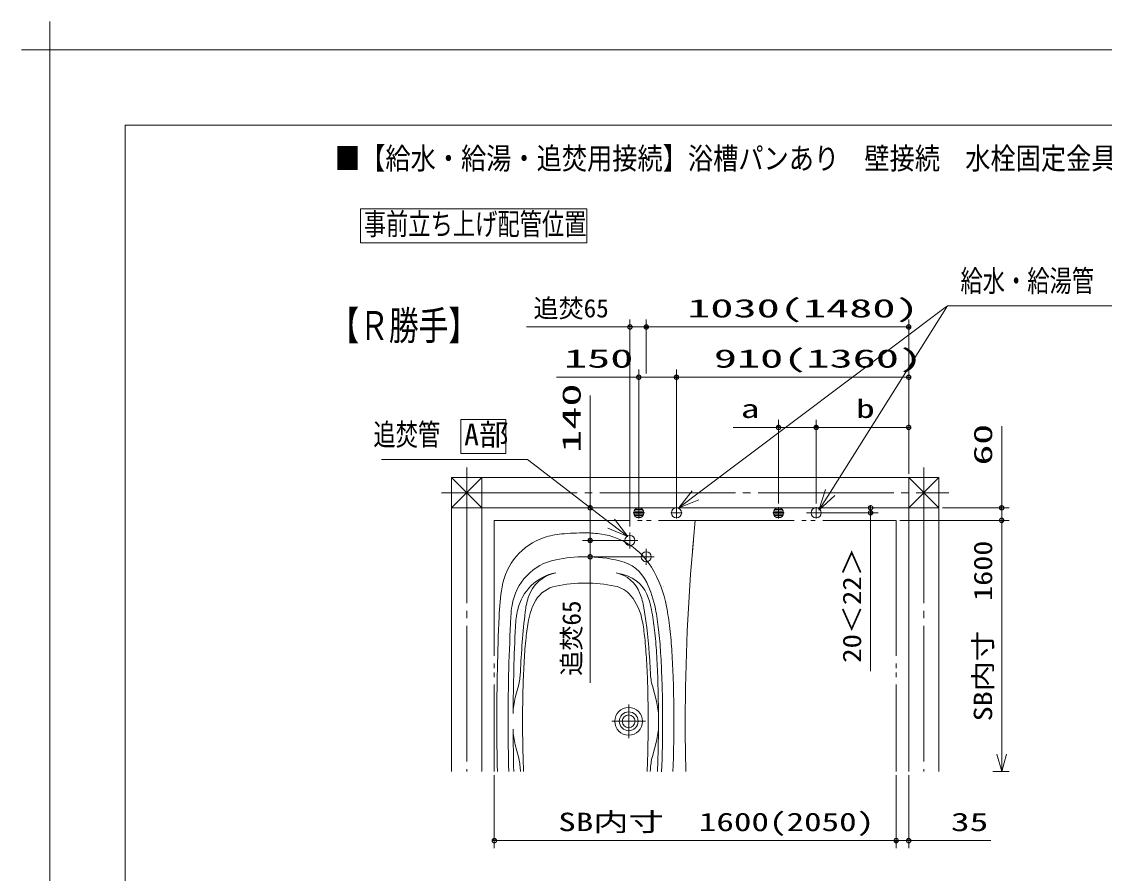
# Model space of a CAD drawing. Units: millimetres on the paper. Extents: x -305 to 305, y -152 to 152.
# Drawn here: x -304.8 to -161.1, y 39.2 to 152.3 of the extents above; entities that cross this region are included whole.
import ezdxf
from ezdxf.enums import TextEntityAlignment as Align

# ---------------------------------------------------------------- set-up
doc = ezdxf.new("R2010")
doc.units = ezdxf.units.MM
doc.linetypes.add('LONG_CHAIN', pattern=[21, 18, -1, 1, -1])
doc.linetypes.add('LONG_DOUBLE_CHAIN', pattern=[21.8, 18, -1, 0.6, -0.6, 0.6, -1])
doc.layers.add('0-0_PV', color=7, linetype='Continuous')
for name, color, linetype, lineweight in [('0-1_RV', 7, 'Continuous', 9), ('0-2_0', 7, 'Continuous', 9), ('0-3_1図面枠', 7, 'Continuous', 9), ('0-4_図面枠', 3, 'Continuous', 9), ('0-5_DEFPOINTS', 7, 'Continuous', 9)]:
    doc.layers.add(name, color=color, linetype=linetype, lineweight=lineweight)
doc.styles.add('ＭＳ ゴシック', font='')
doc.styles.get('ＭＳ ゴシック').set_extended_font_data('MS Gothic')

# ---------------------------------------------------------------- blocks, each defined once
blk = doc.blocks.new('_DOTSMALL')
at = {"layer": '0-2_0'}
for p, q in [((0.0746, 0.1), (-0.0746, 0.1)), ((0.1223, -0.0248), (-0.1223, -0.0248))]:
    blk.add_line(p, q, dxfattribs=at)
for points in [[(0.125, 0), (0.124, 0.0157), (0.1211, 0.0311), (0.1162, 0.046), (0.1095, 0.0602), (0.1011, 0.0735), (0.0911, 0.0856), (0.0797, 0.0963), (0.067, 0.1055), (0.0532, 0.1131), (0.0386, 0.1189), (0.0234, 0.1228), (0.0078, 0.1248), (-0.0078, 0.1248), (-0.0234, 0.1228), (-0.0386, 0.1189), (-0.0532, 0.1131), (-0.067, 0.1055), (-0.0797, 0.0963), (-0.0911, 0.0856), (-0.1011, 0.0735), (-0.1095, 0.0602), (-0.1162, 0.046), (-0.1211, 0.0311), (-0.124, 0.0157), (-0.125, 0), (0, 0)], [(-0.125, 0), (-0.124, -0.0157), (-0.1211, -0.0311), (-0.1162, -0.046), (-0.1095, -0.0602), (-0.1011, -0.0735), (-0.0911, -0.0856), (-0.0797, -0.0963), (-0.067, -0.1055), (-0.0532, -0.1131), (-0.0386, -0.1189), (-0.0234, -0.1228), (-0.0078, -0.1248), (0.0078, -0.1248), (0.0234, -0.1228), (0.0386, -0.1189), (0.0532, -0.1131), (0.067, -0.1055), (0.0797, -0.0963), (0.0911, -0.0856), (0.1011, -0.0735), (0.1095, -0.0602), (0.1162, -0.046), (0.1211, -0.0311), (0.124, -0.0157), (0.125, 0), (0, 0)]]:
    blk.add_lwpolyline(points, close=True, dxfattribs=at)
blk = doc.blocks.new('_OPEN30')
at = {"layer": '0-2_0'}
blk.add_line((0, 0), (-1, 0), dxfattribs=at)
blk.add_lwpolyline([(-1, 0.2679), (0, 0), (-1, -0.2679)], dxfattribs=at)
blk = doc.blocks.new('グループ-6')
at = {"layer": '0-3_1図面枠'}
for p, q in [((-4200, 2895), (-4200, 3045)), ((-4275, 2970), (-4125, 2970))]:
    blk.add_line(p, q, dxfattribs=at)

msp = doc.modelspace()

# ---------------------------------------------------------------- linework, layer by layer
at = {"layer": '0-1_RV'}
for p, q in [((-259.775, 127.39), (-259.775, 122.894)), ((-259.775, 127.39), (-229.775, 127.39)), ((-229.775, 127.39), (-229.775, 122.894)), ((-259.775, 122.894), (-229.775, 122.894)), ((-182.021, 114.434), (-215.35, 89.402)), ((-224.035, 85.234), (-224.035, 112.734)), ((-221.868, 105.567), (-221.868, 112.734)), ((-187.035, 92.234), (-187.035, 112.734)), ((-224.035, 111.734), (-237.764, 111.734)), ((-224.035, 111.734), (-221.868, 111.734)), ((-221.868, 111.734), (-187.035, 111.734)), ((-221.715, 111.734), (-219.395, 111.734)), ((-222.868, 105.067), (-233.792, 105.067)), ((-222.868, 87.234), (-222.868, 106.067)), ((-222.868, 105.067), (-217.868, 105.067)), ((-220.548, 105.067), (-218.228, 105.067)), ((-217.868, 87.234), (-217.868, 106.067)), ((-217.868, 105.067), (-187.035, 105.067)), ((-187.035, 92.734), (-187.035, 106.067)), ((-229.315, 87.734), (-229.315, 102.621)), ((-246.496, 99.448), (-246.496, 94.952)), ((-246.496, 99.448), (-240.496, 99.448)), ((-240.496, 99.448), (-240.496, 94.952)), ((-204.318, 88.319), (-204.318, 99.4)), ((-199.318, 88.319), (-199.318, 99.4)), ((-199.318, 88.485), (-199.318, 99.4)), ((-187.035, 92.234), (-187.035, 99.4)), ((-204.318, 98.4), (-210.331, 98.4)), ((-204.318, 98.4), (-199.318, 98.4)), ((-201.998, 98.4), (-199.678, 98.4)), ((-199.318, 98.4), (-187.035, 98.4)), ((-174.701, 87.734), (-174.701, 98.565)), ((-246.496, 94.952), (-240.496, 94.952)), ((-247.701, 91.734), (-247.701, 52.734)), ((-243.701, 87.734), (-247.701, 91.734)), ((-247.701, 87.734), (-243.701, 91.734)), ((-247.701, 91.734), (-183.035, 91.734)), ((-243.701, 91.734), (-243.701, 52.734)), ((-187.035, 87.734), (-183.035, 91.734)), ((-187.035, 91.734), (-183.035, 87.734)), ((-187.035, 91.734), (-187.035, 52.734)), ((-183.035, 91.734), (-183.035, 52.734)), ((-247.701, 87.734), (-183.035, 87.734)), ((-211.868, 87.734), (-230.315, 87.734)), ((-229.315, 83.401), (-229.315, 87.734)), ((-222.66, 87.701), (-223.076, 87.701)), ((-222.66, 87.701), (-223.076, 87.701)), ((-204.11, 87.701), (-204.526, 87.701)), ((-204.11, 87.701), (-204.526, 87.701)), ((-183.535, 87.734), (-193.094, 87.734)), ((-192.094, 87.734), (-192.094, 87.067)), ((-182.535, 87.734), (-173.701, 87.734)), ((-174.701, 87.734), (-174.701, 86.067)), ((-222.204, 87.101), (-223.532, 87.101)), ((-222.225, 86.901), (-223.512, 86.901)), ((-222.245, 87.301), (-223.491, 87.301)), ((-222.313, 86.701), (-223.423, 86.701)), ((-222.364, 87.501), (-223.372, 87.501)), ((-222.521, 86.501), (-223.215, 86.501)), ((-203.654, 87.101), (-204.982, 87.101)), ((-203.675, 86.901), (-204.962, 86.901)), ((-203.695, 87.301), (-204.941, 87.301)), ((-203.763, 86.701), (-204.873, 86.701)), ((-203.814, 87.501), (-204.822, 87.501)), ((-203.971, 86.501), (-204.665, 86.501)), ((-200.59, 87.067), (-191.094, 87.067)), ((-192.094, 87.067), (-192.094, 66.038)), ((-229.315, 83.554), (-229.315, 85.874)), ((-229.315, 85.414), (-229.315, 83.094)), ((-188.201, 86.067), (-173.701, 86.067)), ((-188.201, 86.067), (-173.701, 86.067)), ((-174.701, 86.067), (-174.701, 55.054)), ((-224.652, 83.401), (-230.315, 83.401)), ((-229.315, 81.234), (-229.315, 83.401)), ((-222.153, 81.234), (-230.315, 81.234)), ((-229.315, 81.234), (-229.315, 64.515)), ((-238.841, 64.115), (-239.257, 62.536)), ((-221.061, 64.093), (-220.523, 62.052)), ((-238.841, 54.686), (-239.257, 56.265)), ((-221.061, 54.708), (-220.523, 56.749)), ((-242.035, 52.234), (-242.035, 42.562)), ((-188.701, 52.234), (-188.701, 42.562)), ((-188.701, 52.234), (-188.701, 42.562)), ((-187.035, 52.234), (-187.035, 42.562)), ((-175.868, 52.734), (-173.701, 52.734)), ((-188.701, 43.562), (-242.035, 43.562)), ((-187.035, 43.562), (-188.701, 43.562)), ((-187.035, 43.562), (-176.161, 43.562))]:
    msp.add_line(p, q, dxfattribs=at)
at = {"layer": '0-1_RV', "linetype": 'LONG_CHAIN'}
for p, q in [((-245.701, 93.067), (-245.701, 52.734)), ((-185.035, 93.067), (-185.035, 52.734)), ((-249.035, 89.734), (-181.701, 89.734)), ((-222.868, 87.819), (-222.868, 86.316)), ((-217.868, 87.819), (-217.868, 86.316)), ((-204.318, 87.819), (-204.318, 86.316)), ((-199.318, 87.819), (-199.318, 86.316)), ((-222.117, 87.067), (-223.619, 87.067)), ((-217.117, 87.067), (-218.619, 87.067)), ((-203.567, 87.067), (-205.069, 87.067)), ((-198.567, 87.067), (-200.069, 87.067)), ((-225.101, 83.401), (-222.968, 83.401)), ((-224.035, 84.467), (-224.035, 82.334)), ((-221.868, 82.301), (-221.868, 80.167)), ((-222.935, 81.234), (-220.801, 81.234)), ((-224.201, 61.634), (-224.201, 57.167)), ((-226.435, 59.401), (-221.968, 59.401))]:
    msp.add_line(p, q, dxfattribs=at)
at = {"layer": '0-1_RV', "linetype": 'LONG_DOUBLE_CHAIN'}
for p, q in [((-242.035, 86.067), (-242.035, 52.734)), ((-242.035, 86.067), (-188.701, 86.067)), ((-188.701, 86.067), (-188.701, 52.734))]:
    msp.add_line(p, q, dxfattribs=at)
at = {"layer": '0-1_RV'}
for points in [[(-154.451, 114.548), (-181.869, 114.548), (-197.473, 89.774)], [(-257.002, 94.135), (-237.628, 94.135), (-226.522, 85.617)]]:
    msp.add_lwpolyline(points, dxfattribs=at)
for centre, radius in [((-222.868, 87.067), 0.667), ((-222.868, 87.067), 0.667), ((-217.868, 87.067), 0.667), ((-204.318, 87.067), 0.667), ((-204.318, 87.067), 0.667), ((-199.318, 87.067), 0.667), ((-224.035, 83.401), 0.667), ((-221.868, 81.234), 0.667), ((-224.201, 59.401), 1.833), ((-224.201, 59.401), 1.25), ((-224.201, 59.401), 0.85)]:
    msp.add_circle(centre, radius, dxfattribs=at)
for centre, radius, start, end in [((50.632, 59.401), 267.333, 174.27519, 175.14037), ((-232.782, 75.882), 8.333, 108.46728, 170.71873), ((-232.254, 74.301), 10, 94.95444, 108.46728), ((-229.951, 47.734), 36.667, 89.99999, 94.95444), ((-229.951, 69.734), 14.667, 81.67971, 90), ((-229.18, 75.011), 9.333, 31.16034, 81.67971), ((50.632, 59.401), 267.333, 174.8493, 180), ((-232.439, 73.654), 7.333, 101.32804, 171.15395), ((-229.951, 61.234), 20, 90.00001, 101.32804), ((-229.951, 61.234), 20, 76.84989, 89.99999), ((-226.615, 75.516), 5.333, 25.55599, 76.84989), ((-232.595, 72.746), 6.5, 101.29342, 167.16152), ((-232.922, 74.38), 4.833, 101.30119, 162.46615), ((-226.76, 74.846), 4.333, 20.76615, 78.24482), ((-229.951, 59.507), 20, 75.13371, 78.24481), ((-234.884, 71.562), 16, 11.00864, 31.16034), ((-229.951, 57.734), 20, 90.00001, 101.29342), ((-229.951, 57.734), 20, 78.7065, 89.99999), ((-226.017, 74.328), 4.667, 17.32322, 75.13371), ((-234.884, 71.562), 14.5, 11.00864, 25.55599), ((-208.11, 71.85), 33.333, 170.71873, 177.6217), ((-233.085, 73.424), 4, 101.29342, 149.17082), ((-226.753, 73.751), 3.667, 39.15375, 78.7065), ((-232.058, 72.836), 10, 9.45382, 20.76615), ((-219.302, 77.313), 0.333, 184.46931, 184.50491), ((-219.302, 77.26), 0.333, 184.46931, 184.50491), ((-219.302, 77.26), 0.333, 184.46931, 184.50491), ((-225.193, 72.526), 14.667, 171.15395, 176.99943), ((-228.328, 72.876), 9.667, 162.16474, 173.82697), ((-229.616, 71.433), 8, 149.65551, 169.86186), ((-229.614, 71.458), 7.333, 10.07233, 38.92663), ((-234.885, 71.562), 13.956, 11.00864, 17.32322), ((26.965, 59.401), 267.167, 177.01914, 180), ((-226.255, 71.315), 13, 167.22256, 177.09528), ((-123.015, 60.799), 115.67, 173.48916, 177.4855), ((-286.971, 63.693), 65.669, 3.31712, 9.45382), ((-253.863, 67.87), 33.289, 6.27211, 11.00864), ((-253.862, 67.87), 33.833, 6.27211, 11.00864), ((-253.862, 67.87), 35.333, 6.27211, 11.00864), ((91.632, 59.401), 333.333, 177.6217, 180), ((26.965, 59.401), 266.5, 177.29578, 179.77559), ((-206.084, 67.159), 31.917, 169.74567, 174.03081), ((-253.819, 67.159), 31.917, 5.96919, 10.07234), ((-172.931, 63.693), 65.25, 174.03081, 176.68288), ((-286.971, 63.693), 65.25, 3.31712, 5.96919), ((-286.997, 64.228), 66.623, 3.62322, 6.27211), ((-286.996, 64.228), 67.167, 3.62322, 6.27211), ((-286.996, 64.228), 68.667, 3.62322, 6.27211), ((-336.897, 61.068), 116.623, 1.91139, 3.62322), ((-336.896, 61.068), 117.167, 1.91139, 3.62322), ((-336.896, 61.068), 118.667, 1.91139, 3.62322), ((-123.015, 60.799), 115.25, 176.68288, 178.39679), ((-336.888, 60.799), 115.25, 1.60321, 3.31712), ((-336.883, 60.769), 115.667, 2.51885, 3.35194), ((-246.899, 66.24), 8.333, 345.23158, 357.4855), ((-213.003, 66.219), 8.333, 182.51885, 194.76903), ((-386.869, 59.401), 166.623, 0, 1.9155), ((-386.868, 59.401), 167.167, 0, 1.91139), ((-386.868, 59.401), 168.667, 0, 1.91139), ((-73.035, 59.401), 165.25, 178.39679, 180), ((-386.868, 59.401), 165.25, 0, 1.60321), ((-231.199, 60.412), 8.333, 165.23158, 179.77559), ((-228.581, 59.928), 8.333, 0.19076, 14.76903), ((91.632, 59.401), 333.333, 180, 181.14599), ((26.965, 59.401), 267.167, 180, 181.42986), ((-73.035, 59.401), 165.25, 180, 181.60321), ((-386.868, 59.401), 165.25, 358.39679, 0), ((-386.869, 59.401), 166.623, 358.0845, 0), ((-386.868, 59.401), 167.167, 357.70692, 0), ((-386.868, 59.401), 168.667, 358.08861, 0), ((50.632, 59.401), 267.333, 180, 181.42897), ((26.965, 59.401), 266.5, 180.22441, 181.43344), ((-231.199, 58.389), 8.333, 180.22441, 194.76842), ((-228.581, 58.874), 8.333, 345.23097, 359.80924), ((-246.899, 52.561), 8.333, 2.5145, 14.76842), ((-123.015, 58.002), 115.25, 181.60321, 182.61976), ((-336.888, 58.002), 115.25, 357.38024, 358.39679), ((-213.003, 52.582), 8.333, 165.23097, 177.48115), ((-336.897, 57.733), 116.623, 357.54329, 358.08861), ((-336.896, 57.733), 118.667, 357.58563, 358.08861), ((-123.015, 58.002), 115.67, 182.5145, 182.61024), ((-336.883, 58.032), 115.667, 357.37472, 357.48115)]:
    msp.add_arc(centre, radius, start, end, dxfattribs=at)
at = {"layer": '0-4_図面枠'}
msp.add_lwpolyline([(-291.017, -138.498), (108.983, -138.498), (108.983, 138.502), (-291.017, 138.502)], close=True, dxfattribs=at)
at = {"layer": '0-5_DEFPOINTS'}
for p in [(118.983, 148.502), (-301.017, -148.498)]:
    msp.add_line(p, (-301.017, 148.502), dxfattribs=at)

# ---------------------------------------------------------------- block references
at = {"layer": '0-1_RV'}
for name, p, xscale, yscale, rotation in [('_DOTSMALL', (-224.035, 111.734), 2.32, 2.32, 180), ('_DOTSMALL', (-221.868, 111.734), 2.32, 2.32, 180), ('_DOTSMALL', (-222.868, 105.067), 2.32, 2.32, 180), ('_DOTSMALL', (-217.868, 105.067), 2.32, 2.32, 180), ('_DOTSMALL', (-204.318, 98.4), 2.32, 2.32, 180), ('_DOTSMALL', (-199.318, 98.4), 2.32, 2.32, 180), ('_OPEN30', (-217.565, 87.739), 2.77, 2.77, 216.90753), ('_OPEN30', (-198.949, 87.43), 2.77, 2.77, 237.7946), ('_DOTSMALL', (-229.315, 87.734), 2.32, 2.32, 90), ('_DOTSMALL', (-192.094, 87.734), 2.32, 2.32, 270), ('_DOTSMALL', (-174.701, 87.734), 2.32, 2.32, 270), ('_DOTSMALL', (-192.094, 87.067), 2.32, 2.32, 90), ('_DOTSMALL', (-174.701, 86.067), 2.32, 2.32, 90), ('_DOTSMALL', (-174.701, 86.067), 2.32, 2.32, 90), ('_OPEN30', (-224.325, 83.931), 2.77, 2.77, 322.51187), ('_DOTSMALL', (-229.315, 83.401), 2.32, 2.32, 270), ('_DOTSMALL', (-229.315, 83.401), 2.32, 2.32, 90), ('_DOTSMALL', (-229.315, 81.234), 2.32, 2.32, 270), ('_OPEN30', (-174.701, 52.734), 2.32, 2.32, 270), ('_DOTSMALL', (-242.035, 43.562), 2.32, 2.32, 180), ('_DOTSMALL', (-187.035, 43.562), 2.32, 2.32, 180)]:
    msp.add_blockref(name, p, dxfattribs=dict(at, xscale=xscale, yscale=yscale, rotation=rotation))
at = {"layer": '0-1_RV', "xscale": 2.32, "yscale": 2.32}
for p in [(-221.868, 111.734), (-187.035, 111.734), (-217.868, 105.067), (-187.035, 105.067), (-199.318, 98.4), (-187.035, 98.4), (-188.701, 43.562), (-188.701, 43.562)]:
    msp.add_blockref('_DOTSMALL', p, dxfattribs=at)
at = {"layer": '0-3_1図面枠', "xscale": 0.05, "yscale": 0.05}
msp.add_blockref('グループ-6', (-91.017, 0.002), dxfattribs=at)
msp.add_blockref('グループ-6', (-91.017, 0.002), dxfattribs=at)

# ---------------------------------------------------------------- texts
at = {"layer": '0-0_PV', "style": 'ＭＳ ゴシック', "width": 0.85}
msp.add_text('■【給水・給湯・追焚用接続】浴槽パンあり\u3000壁接続\u3000水栓固定金具/裏配管A（壁付水栓+浴槽側壁付水栓）〔S=1/30〕', height=2.886, dxfattribs=at).set_placement((-263.187, 131.797), align=Align.BOTTOM_LEFT)
at = {"layer": '0-1_RV', "style": 'ＭＳ ゴシック'}
for s, height, width, p in [('事前立ち上げ配管位置', 2.889, 0.75, (-259.359, 123.087)), ('給水・給湯管\u3000', 2.889, 0.75, (-180.169, 115.542)), ('1030(1480)', 2.441, 1.85, (-216.44, 112.264)), ('【Ｒ勝手】', 3.848, 0.75, (-263.889, 108.844)), ('150', 2.441, 1.85, (-232.792, 105.597)), ('910(1360)', 2.441, 1.85, (-212.904, 105.597)), ('b', 2.441, 1.5, (-194.023, 98.93)), ('a', 2.441, 1.5, (-209.331, 98.93)), ('追焚管\u3000', 2.889, 0.75, (-258.079, 95.145)), ('SB内寸\u30001600(2050)', 2.444, 1.4, (-233.548, 44.092)), ('35', 2.441, 1.5, (-181.442, 44.092))]:
    msp.add_text(s, height=height, dxfattribs=dict(at, width=width)).set_placement(p, align=Align.BOTTOM_LEFT)
for s, height, p in [('追焚65', 2.444, (-236.844, 112.264)), ('A部', 2.889, (-246.041, 95.145))]:
    msp.add_text(s, height=height, dxfattribs=at).set_placement(p, align=Align.BOTTOM_LEFT)
for s, height, width, p in [('140', 2.441, 1.85, (-229.845, 95.017)), ('60', 2.441, 1.65, (-175.231, 93.374)), ('20＜22＞', 2.444, 1.15, (-192.624, 67.161)), ('SB内寸\u30001600', 2.444, 1.2, (-175.231, 59.399))]:
    msp.add_text(s, height=height, rotation=90, dxfattribs=dict(at, width=width)).set_placement(p, align=Align.BOTTOM_LEFT)
msp.add_text('追焚65', height=2.444, rotation=90, dxfattribs=at).set_placement((-229.845, 65.435), align=Align.BOTTOM_LEFT)

doc.saveas('drawing.dxf')
